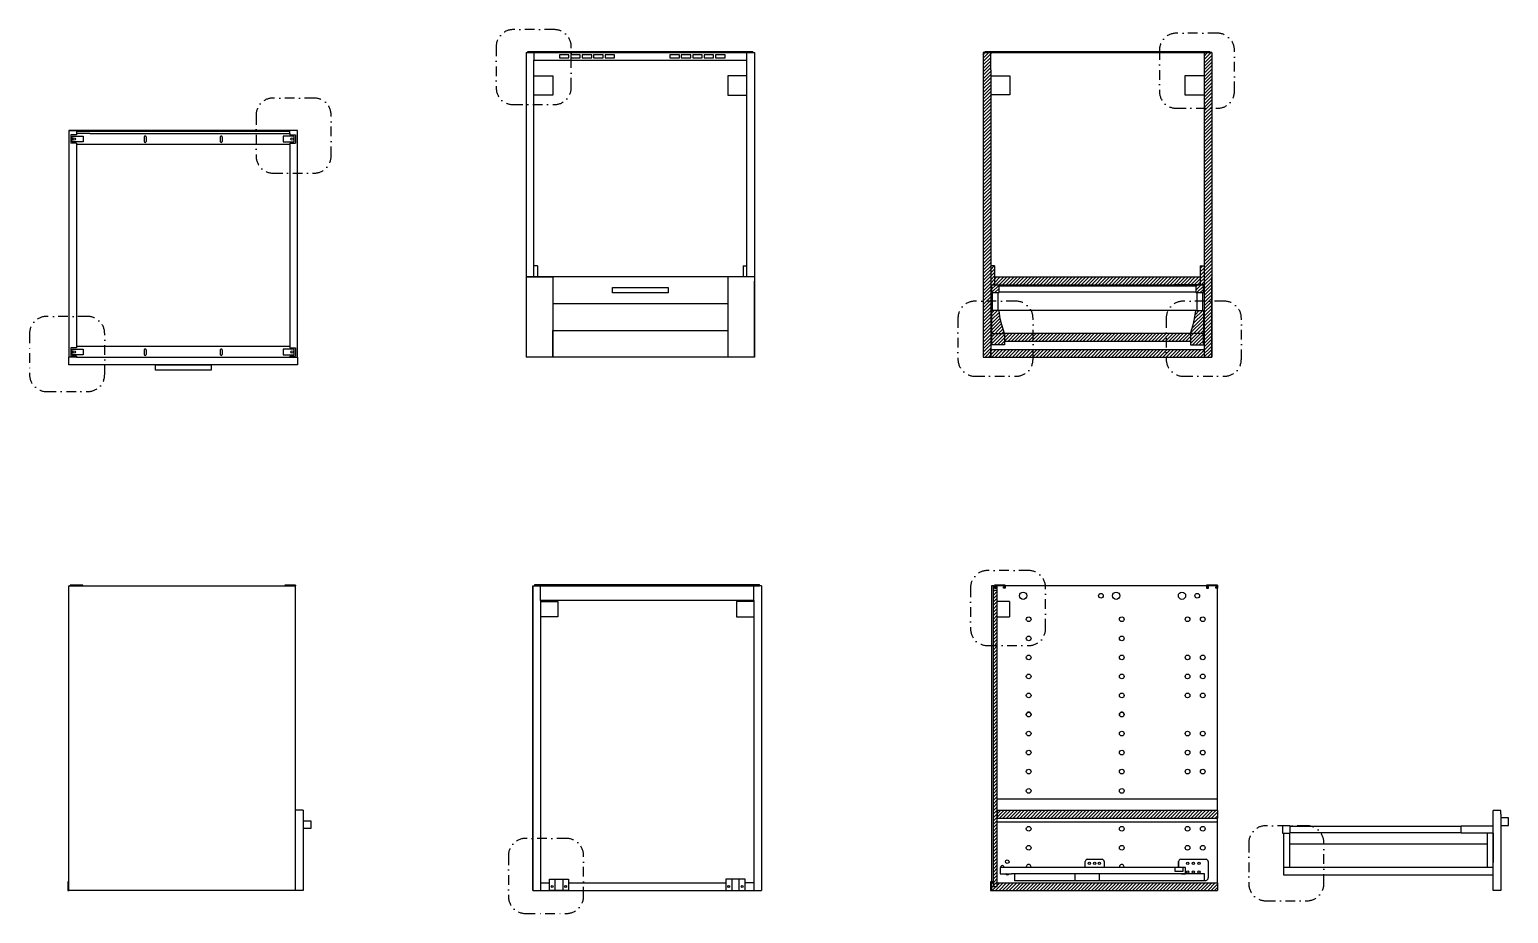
# Model space of a CAD drawing. Header units: millimetres. Extents: x 3521 to 4501, y 1595 to 1918.
# Drawn here: x 3520.7 to 3908.9, y 1595 to 1827.1 of the extents above; entities that cross this region are included whole.
import ezdxf

# ---------------------------------------------------------------- set-up
doc = ezdxf.new("R2010")
doc.units = ezdxf.units.MM
doc.linetypes.add('HIDDEN', pattern=[0.375, 0.25, -0.125])
doc.linetypes.add('TRATTOPUNTO', pattern=[25.4, 12.7, -6.35, 0, -6.35])
for name, color, linetype in [('A-FURN', 1, 'Continuous'), ('ARREDI', 1, 'Continuous'), ('TRATTEGGIO', 5, 'HIDDEN'), ('VITI E CERNIERE', 8, 'Continuous')]:
    doc.layers.add(name, color=color, linetype=linetype)

msp = doc.modelspace()

# ---------------------------------------------------------------- hatches: boundary and pattern name
at = {"layer": 'ARREDI'}
h = msp.add_hatch(dxfattribs=at)
h.set_pattern_fill('ANSI31', color=4, scale=0.2)
h.paths.add_polyline_path([(3772.98, 1816.51), (3772.99, 1821.04), (3770.99, 1821.04), (3770.99, 1755.77), (3772.99, 1755.77)])
h.paths.add_polyline_path([(3772.99, 1755.77), (3770.99, 1755.77), (3770.99, 1741.04), (3772.99, 1741.04)])
h.paths.add_polyline_path([(3784.08, 1743.04), (3772.99, 1743.04), (3772.99, 1741.04), (3784.08, 1741.04)])
h.paths.add_polyline_path([(3819.05, 1743.04), (3784.08, 1743.04), (3784.08, 1741.04), (3819.05, 1741.04)])
h.paths.add_polyline_path([(3828.99, 1743.04), (3819.05, 1743.04), (3819.05, 1741.04), (3828.99, 1741.04)])
h.paths.add_polyline_path([(3830.99, 1755.77), (3828.99, 1755.77), (3828.99, 1741.04), (3830.99, 1741.04)])
h.paths.add_polyline_path([(3830.99, 1762.04), (3830.99, 1806.41), (3828.98, 1806.41), (3828.99, 1755.77), (3830.99, 1755.77)])
h.paths.add_polyline_path([(3830.99, 1821.04), (3828.99, 1821.04), (3828.98, 1816.51), (3828.98, 1806.41), (3830.99, 1806.41)])
h.paths.add_polyline_path([(3819.05, 1747.29), (3784.08, 1747.29), (3784.08, 1745.29), (3819.05, 1745.31)])
h.paths.add_polyline_path([(3784.08, 1747.29), (3776.58, 1747.29), (3776.58, 1745.29), (3784.08, 1745.29)])
h.paths.add_polyline_path([(3825.41, 1747.29), (3819.05, 1747.29), (3819.05, 1745.31), (3825.41, 1745.31)])
h.paths.add_polyline_path([(3828.8, 1747.29), (3825.41, 1747.29), (3825.41, 1745.31), (3825.41, 1744.31), (3828.8, 1744.31)])
h.paths.add_polyline_path([(3828.8, 1753.29), (3826.8, 1753.29), (3826.51, 1751.16), (3826.11, 1749.55), (3825.41, 1747.29), (3828.8, 1747.29)])
h.paths.add_polyline_path([(3776.58, 1747.29), (3773.2, 1747.29), (3773.2, 1744.31), (3776.58, 1744.31)])
h.paths.add_polyline_path([(3775.49, 1751.16), (3775.2, 1753.29), (3773.2, 1753.29), (3773.2, 1747.29), (3776.58, 1747.29), (3775.89, 1749.55)])
h.paths.add_polyline_path([(3775.2, 1760.01), (3773.2, 1760.01), (3773.2, 1758.01), (3775.2, 1758.01)])
h.paths.add_polyline_path([(3828.8, 1760.01), (3826.8, 1760.01), (3826.8, 1758.01), (3828.8, 1758.01)])
h.paths.add_polyline_path([(3827.99, 1762.04), (3773.99, 1762.04), (3773.99, 1760.04), (3827.99, 1760.04)])
h = msp.add_hatch(dxfattribs=at)
h.set_pattern_fill('ANSI31', color=4, scale=0.2)
h.paths.add_polyline_path([(3773.99, 1765.04), (3772.99, 1765.04), (3772.99, 1760.04), (3773.99, 1760.04)])
h.paths.add_polyline_path([(3780.99, 1760.04), (3773.99, 1760.04), (3772.99, 1760.04), (3772.99, 1759.04), (3773.2, 1759.04), (3773.2, 1760.01), (3775.2, 1760.01), (3775.2, 1759.76), (3780.99, 1759.76)])
h.paths.add_polyline_path([(3828.99, 1765.04), (3827.99, 1765.04), (3827.99, 1760.04), (3828.99, 1760.04)])
h.paths.add_polyline_path([(3826.8, 1760.01), (3828.8, 1760.01), (3828.8, 1759.04), (3828.99, 1759.04), (3828.99, 1760.04), (3827.99, 1760.04), (3820.99, 1760.04), (3820.99, 1759.76), (3826.8, 1759.76)])
h = msp.add_hatch(dxfattribs=at)
h.set_pattern_fill('ANSI31', color=4, scale=0.2)
h.paths.add_polyline_path([(3832.49, 1681.18), (3829.66, 1681.18), (3829.66, 1680.37), (3830.11, 1680.37), (3830.11, 1680.74), (3829.98, 1680.74), (3829.98, 1680.5), (3829.8, 1680.5), (3829.8, 1681.04), (3832.04, 1681.04), (3832.35, 1681.04), (3832.35, 1680.5), (3832.17, 1680.5), (3832.17, 1680.74), (3832.04, 1680.74), (3832.04, 1680.37), (3832.49, 1680.37)])
at = {"layer": 'VITI E CERNIERE'}
h = msp.add_hatch(dxfattribs=at)
h.set_pattern_fill('ANSI31', color=4, scale=0.2)
h.paths.add_polyline_path([(3774.69, 1665.33), (3773.69, 1665.33), (3773.69, 1603.04), (3773.69, 1602.04), (3774.69, 1602.04), (3774.69, 1603.04)])
h.paths.add_polyline_path([(3774.69, 1679.88), (3773.69, 1679.88), (3773.69, 1679.88), (3773.69, 1665.33), (3774.69, 1665.33)])
h.paths.add_polyline_path([(3832.49, 1603.04), (3774.69, 1603.04), (3774.69, 1602.04), (3773.69, 1602.04), (3773.69, 1603.04), (3773.19, 1603.04), (3773.19, 1601.04), (3832.49, 1601.04)])
h.paths.add_polyline_path([(3832.49, 1622.04), (3774.69, 1622.04), (3774.69, 1620.04), (3832.49, 1620.04)])

# ---------------------------------------------------------------- linework, layer by layer
at = {"layer": 'A-FURN'}
for p, q in [((3650.99, 1821.04), (3650.99, 1741.04)), ((3650.99, 1821.04), (3652.99, 1821.04)), ((3708.99, 1821.04), (3710.99, 1821.04)), ((3710.99, 1821.04), (3710.99, 1741.04)), ((3710.99, 1821.04), (3710.99, 1741.04)), ((3710.99, 1821.04), (3710.99, 1741.04)), ((3710.99, 1821.04), (3710.99, 1741.04)), ((3770.99, 1821.04), (3770.99, 1741.04)), ((3772.99, 1821.04), (3770.99, 1821.04)), ((3770.99, 1821.04), (3772.99, 1821.04)), ((3772.98, 1816.51), (3772.99, 1821.04)), ((3772.98, 1820.37), (3772.99, 1821.04)), ((3772.98, 1816.51), (3772.99, 1821.04)), ((3772.99, 1821.04), (3772.99, 1820.74)), ((3828.99, 1821.04), (3828.98, 1816.51)), ((3828.99, 1821.04), (3830.99, 1821.04)), ((3828.99, 1821.04), (3830.99, 1821.04)), ((3830.99, 1821.04), (3828.99, 1821.04)), ((3830.99, 1821.04), (3830.99, 1741.04)), ((3652.99, 1762.14), (3652.99, 1819.04)), ((3708.99, 1762.14), (3708.99, 1819.04)), ((3772.98, 1816.51), (3772.99, 1741.04)), ((3828.98, 1816.51), (3828.99, 1741.04)), ((3533.48, 1800.54), (3530.99, 1800.54)), ((3530.99, 1800.54), (3530.99, 1741.04)), ((3530.99, 1800.54), (3532.99, 1800.54)), ((3530.99, 1800.54), (3531.48, 1800.54)), ((3530.99, 1800.54), (3530.99, 1741.04)), ((3530.99, 1800.54), (3532.99, 1800.54)), ((3532.99, 1800.54), (3532.98, 1800.29)), ((3584.99, 1800.54), (3536.98, 1800.54)), ((3590.99, 1800.54), (3588.49, 1800.54)), ((3590.99, 1800.54), (3588.99, 1800.54)), ((3590.99, 1800.54), (3588.99, 1800.54)), ((3588.99, 1800.29), (3588.99, 1800.54)), ((3590.99, 1741.04), (3590.99, 1800.54)), ((3532.99, 1796.97), (3532.98, 1743.86)), ((3588.99, 1796.97), (3588.99, 1743.86)), ((3710.99, 1762.14), (3650.99, 1762.14)), ((3650.99, 1762.14), (3650.99, 1755.14)), ((3650.99, 1762.14), (3657.99, 1762.14)), ((3650.99, 1762.14), (3652.99, 1762.14)), ((3657.99, 1762.14), (3657.99, 1741.04)), ((3673.67, 1757.94), (3673.67, 1759.34)), ((3673.67, 1759.34), (3688.3, 1759.34)), ((3688.3, 1759.34), (3688.3, 1757.94)), ((3710.99, 1762.14), (3703.99, 1762.14)), ((3703.99, 1762.14), (3703.99, 1741.04)), ((3710.99, 1762.14), (3708.99, 1762.14)), ((3710.99, 1741.04), (3710.99, 1761.04)), ((3827.99, 1762.04), (3773.99, 1762.04)), ((3773.99, 1760.04), (3827.99, 1760.04)), ((3830.99, 1741.04), (3830.99, 1762.04)), ((3657.99, 1755.14), (3703.99, 1755.14)), ((3688.3, 1757.94), (3673.67, 1757.94)), ((3826.8, 1753.29), (3775.2, 1753.29)), ((3657.99, 1741.04), (3657.99, 1748.04)), ((3657.99, 1748.04), (3703.99, 1748.04)), ((3825.41, 1747.29), (3776.58, 1747.29)), ((3776.58, 1745.29), (3825.41, 1745.31)), ((3530.99, 1739.04), (3530.99, 1741.04)), ((3532.98, 1741.04), (3530.99, 1741.04)), ((3588.99, 1741.04), (3590.99, 1741.04)), ((3590.99, 1741.04), (3590.99, 1739.04)), ((3710.99, 1741.04), (3650.99, 1741.04)), ((3770.99, 1741.04), (3830.99, 1741.04)), ((3772.99, 1741.04), (3772.99, 1743.04)), ((3772.99, 1743.04), (3828.99, 1743.04)), ((3590.99, 1739.04), (3530.99, 1739.04)), ((3553.67, 1737.65), (3553.67, 1739.04)), ((3553.67, 1739.04), (3568.3, 1739.04)), ((3568.3, 1737.65), (3553.67, 1737.65)), ((3568.3, 1739.04), (3568.3, 1737.65)), ((3530.99, 1601.04), (3530.99, 1681.04)), ((3530.99, 1681.04), (3590.49, 1681.04)), ((3590.49, 1601.04), (3590.49, 1681.04)), ((3652.79, 1681.04), (3652.79, 1601.04)), ((3652.79, 1601.04), (3652.79, 1681.04)), ((3652.79, 1681.04), (3653.29, 1681.04)), ((3712.79, 1681.04), (3712.29, 1681.04)), ((3712.79, 1681.04), (3712.79, 1601.04)), ((3712.79, 1681.04), (3712.79, 1661.04)), ((3773.48, 1681.04), (3773.19, 1681.04)), ((3773.69, 1681.04), (3773.19, 1681.04)), ((3773.69, 1603.04), (3773.69, 1679.88)), ((3773.69, 1679.88), (3774.69, 1679.88)), ((3774.69, 1603.04), (3774.69, 1679.88)), ((3829.66, 1681.04), (3776.81, 1681.04)), ((3832.49, 1622.04), (3832.49, 1680.37)), ((3654.79, 1677.15), (3654.79, 1601.04)), ((3710.79, 1677.15), (3710.79, 1601.04)), ((3712.79, 1661.04), (3712.79, 1641.04)), ((3712.79, 1641.04), (3712.79, 1621.04)), ((3592.49, 1622.14), (3590.49, 1622.14)), ((3592.49, 1622.14), (3592.49, 1601.04)), ((3592.49, 1619.34), (3594.49, 1619.34)), ((3594.49, 1619.34), (3594.49, 1617.34)), ((3712.79, 1621.04), (3712.79, 1601.04)), ((3832.49, 1622.04), (3774.69, 1622.04)), ((3774.69, 1622.04), (3774.69, 1620.04)), ((3774.69, 1620.04), (3832.49, 1620.04)), ((3832.49, 1622.04), (3832.49, 1620.04)), ((3832.49, 1603.04), (3832.49, 1620.04)), ((3904.89, 1601.04), (3904.89, 1622.04)), ((3906.89, 1622.04), (3904.89, 1622.04)), ((3906.89, 1621.04), (3906.89, 1622.04)), ((3906.89, 1621.04), (3906.89, 1601.04)), ((3908.89, 1620.07), (3906.89, 1620.07)), ((3908.89, 1618.07), (3908.89, 1620.07)), ((3594.49, 1617.34), (3592.49, 1617.34)), ((3851.59, 1618.04), (3849.59, 1618.04)), ((3849.59, 1618.04), (3849.59, 1616.04)), ((3849.59, 1618.04), (3849.59, 1616.04)), ((3849.59, 1616.04), (3851.39, 1616.04)), ((3849.89, 1605.04), (3849.89, 1616.04)), ((3851.39, 1616.04), (3851.59, 1616.04)), ((3851.39, 1616.04), (3851.39, 1607.04)), ((3851.59, 1616.04), (3851.59, 1618.04)), ((3896.5, 1617.79), (3851.59, 1617.79)), ((3851.59, 1616.29), (3896.5, 1616.29)), ((3896.5, 1616.04), (3896.5, 1618.04)), ((3896.5, 1618.04), (3904.89, 1618.04)), ((3904.89, 1616.04), (3896.5, 1616.04)), ((3903.39, 1607.04), (3903.39, 1616.04)), ((3904.89, 1616.04), (3904.89, 1608.34)), ((3904.89, 1601.34), (3904.89, 1615.74)), ((3906.89, 1618.07), (3908.89, 1618.07)), ((3851.39, 1613.29), (3903.39, 1613.29)), ((3904.89, 1607.04), (3849.89, 1607.04)), ((3904.89, 1605.04), (3849.89, 1605.04)), ((3592.49, 1601.04), (3530.99, 1601.04)), ((3652.79, 1601.04), (3712.79, 1601.04)), ((3654.79, 1603.04), (3657.11, 1603.04)), ((3662.11, 1603.04), (3703.47, 1603.04)), ((3710.79, 1603.04), (3708.47, 1603.04)), ((3710.79, 1603.04), (3709.79, 1603.04)), ((3773.19, 1603.04), (3773.19, 1601.04)), ((3773.19, 1603.04), (3773.69, 1603.04)), ((3773.19, 1601.04), (3832.49, 1601.04)), ((3773.69, 1603.04), (3773.69, 1602.04)), ((3773.69, 1602.04), (3774.69, 1602.04)), ((3774.69, 1603.04), (3832.49, 1603.04)), ((3774.69, 1602.04), (3774.69, 1603.04)), ((3832.49, 1603.04), (3832.49, 1601.04)), ((3904.89, 1601.04), (3904.89, 1601.34)), ((3906.89, 1601.04), (3904.89, 1601.04)), ((3906.89, 1601.04), (3904.89, 1601.04))]:
    msp.add_line(p, q, dxfattribs=at)
at = {"layer": 'ARREDI'}
for p, q in [((3775.2, 1760.01), (3775.2, 1759.76)), ((3775.2, 1759.76), (3826.8, 1759.76)), ((3773.45, 1753.29), (3773.45, 1758.01)), ((3774.95, 1753.29), (3774.95, 1758.01)), ((3775.2, 1758.26), (3826.8, 1758.26)), ((3827.05, 1758.01), (3827.05, 1753.29)), ((3828.55, 1758.01), (3828.55, 1753.29))]:
    msp.add_line(p, q, dxfattribs=at)
at = {"layer": 'TRATTEGGIO'}
for p, q in [((3773.19, 1603.04), (3773.69, 1603.04)), ((3773.19, 1601.04), (3831.19, 1601.04))]:
    msp.add_line(p, q, dxfattribs=at)
at = {"layer": 'TRATTEGGIO', "linetype": 'TRATTOPUNTO', "ltscale": 0.2}
for points in [[(3647.62, 1807.37), (3658.37, 1807.37, 0.414214), (3662.85, 1811.85), (3662.85, 1822.6, 0.414214), (3658.37, 1827.08), (3647.62, 1827.08, 0.414214), (3643.14, 1822.6), (3643.14, 1811.85, 0.414214)], [(3821.73, 1806.41), (3832.48, 1806.41, 0.414214), (3836.96, 1810.89), (3836.96, 1821.64, 0.414214), (3832.48, 1826.12), (3821.73, 1826.12, 0.414214), (3817.25, 1821.64), (3817.25, 1810.89, 0.414214)], [(3584.59, 1789.4), (3595.35, 1789.4, 0.414214), (3599.83, 1793.88), (3599.83, 1804.63, 0.414214), (3595.35, 1809.11), (3584.59, 1809.11, 0.414214), (3580.11, 1804.63), (3580.11, 1793.88, 0.414214)], [(3768.85, 1736.06), (3779.6, 1736.06, 0.414214), (3784.08, 1740.54), (3784.08, 1751.29, 0.414214), (3779.6, 1755.77), (3768.85, 1755.77, 0.414214), (3764.37, 1751.29), (3764.37, 1740.54, 0.414214)], [(3823.53, 1736.06), (3834.29, 1736.06, 0.414214), (3838.77, 1740.54), (3838.77, 1751.29, 0.414214), (3834.29, 1755.77), (3823.53, 1755.77, 0.414214), (3819.05, 1751.29), (3819.05, 1740.54, 0.414214)], [(3525.13, 1732.04), (3535.89, 1732.04, 0.414214), (3540.37, 1736.52), (3540.37, 1747.27, 0.414214), (3535.89, 1751.75), (3525.13, 1751.75, 0.414214), (3520.65, 1747.27), (3520.65, 1736.52, 0.414214)], [(3772.15, 1665.33), (3782.9, 1665.33, 0.414214), (3787.38, 1669.81), (3787.38, 1680.56, 0.414214), (3782.9, 1685.04), (3772.15, 1685.04, 0.414214), (3767.67, 1680.56), (3767.67, 1669.81, 0.414214)], [(3845.21, 1598.33), (3855.96, 1598.33, 0.414214), (3860.44, 1602.81), (3860.44, 1613.56, 0.414214), (3855.96, 1618.04), (3845.21, 1618.04, 0.414214), (3840.73, 1613.56), (3840.73, 1602.81, 0.414214)], [(3650.85, 1595), (3661.6, 1595, 0.414214), (3666.08, 1599.48), (3666.08, 1610.23, 0.414214), (3661.6, 1614.71), (3650.85, 1614.71, 0.414214), (3646.37, 1610.23), (3646.37, 1599.48, 0.414214)]]:
    msp.add_lwpolyline(points, format="xyb", close=True, dxfattribs=at)
at = {"layer": 'VITI E CERNIERE'}
for p, q in [((3651.49, 1821.04), (3651.49, 1821.34)), ((3651.49, 1821.34), (3710.49, 1821.34)), ((3652.99, 1821.04), (3652.99, 1821.34)), ((3652.99, 1821.04), (3652.99, 1819.04)), ((3652.99, 1821.04), (3708.99, 1821.04)), ((3708.99, 1821.04), (3708.99, 1821.34)), ((3708.99, 1819.04), (3708.99, 1821.04)), ((3710.49, 1821.04), (3710.49, 1821.34)), ((3771.49, 1821.34), (3830.49, 1821.34)), ((3771.49, 1821.04), (3771.49, 1821.34)), ((3772.99, 1821.04), (3772.99, 1821.34)), ((3772.99, 1821.04), (3828.99, 1821.04)), ((3828.99, 1821.04), (3828.99, 1821.34)), ((3830.49, 1821.04), (3830.49, 1821.34)), ((3652.99, 1819.04), (3708.99, 1819.04)), ((3659.74, 1820.44), (3659.74, 1819.64)), ((3662.24, 1820.44), (3659.74, 1820.44)), ((3659.74, 1819.64), (3662.24, 1819.64)), ((3662.24, 1819.64), (3662.24, 1820.44)), ((3662.74, 1820.44), (3662.74, 1819.64)), ((3665.24, 1820.44), (3662.74, 1820.44)), ((3662.74, 1819.64), (3665.24, 1819.64)), ((3665.24, 1819.64), (3665.24, 1820.44)), ((3665.74, 1820.44), (3665.74, 1819.64)), ((3668.24, 1820.44), (3665.74, 1820.44)), ((3665.74, 1819.64), (3668.24, 1819.64)), ((3668.24, 1819.64), (3668.24, 1820.44)), ((3668.74, 1820.44), (3668.74, 1819.64)), ((3671.24, 1820.44), (3668.74, 1820.44)), ((3668.74, 1819.64), (3671.24, 1819.64)), ((3671.24, 1819.64), (3671.24, 1820.44)), ((3671.74, 1820.44), (3671.74, 1819.64)), ((3674.24, 1820.44), (3671.74, 1820.44)), ((3671.74, 1819.64), (3674.24, 1819.64)), ((3674.24, 1819.64), (3674.24, 1820.44)), ((3688.74, 1820.44), (3688.74, 1819.64)), ((3691.24, 1820.44), (3688.74, 1820.44)), ((3688.74, 1819.64), (3691.24, 1819.64)), ((3691.24, 1819.64), (3691.24, 1820.44)), ((3691.74, 1820.44), (3691.74, 1819.64)), ((3694.24, 1820.44), (3691.74, 1820.44)), ((3691.74, 1819.64), (3694.24, 1819.64)), ((3694.24, 1819.64), (3694.24, 1820.44)), ((3694.74, 1820.44), (3694.74, 1819.64)), ((3697.24, 1820.44), (3694.74, 1820.44)), ((3694.74, 1819.64), (3697.24, 1819.64)), ((3697.24, 1819.64), (3697.24, 1820.44)), ((3697.74, 1820.44), (3697.74, 1819.64)), ((3700.24, 1820.44), (3697.74, 1820.44)), ((3697.74, 1819.64), (3700.24, 1819.64)), ((3700.24, 1819.64), (3700.24, 1820.44)), ((3700.74, 1820.44), (3700.74, 1819.64)), ((3703.24, 1820.44), (3700.74, 1820.44)), ((3700.74, 1819.64), (3703.24, 1819.64)), ((3703.24, 1819.64), (3703.24, 1820.44)), ((3653, 1814.9), (3658, 1814.9)), ((3658, 1814.9), (3658, 1809.9)), ((3709, 1814.9), (3704, 1814.9)), ((3704, 1814.9), (3704, 1809.9)), ((3772.98, 1814.92), (3777.18, 1814.92)), ((3772.98, 1814.92), (3777.98, 1814.92)), ((3777.98, 1814.92), (3777.98, 1809.92)), ((3828.98, 1814.92), (3823.98, 1814.92)), ((3823.98, 1814.92), (3823.98, 1809.92)), ((3828.98, 1814.92), (3824.78, 1814.92)), ((3658, 1809.9), (3653, 1809.9)), ((3704, 1809.9), (3709, 1809.9)), ((3777.98, 1809.92), (3772.98, 1809.92)), ((3823.98, 1809.92), (3828.98, 1809.92)), ((3532.98, 1799.46), (3531.48, 1799.46)), ((3531.48, 1799.46), (3531.48, 1797.3)), ((3532.98, 1800.29), (3532.98, 1799.46)), ((3588.99, 1800.29), (3532.98, 1800.29)), ((3536.48, 1799.79), (3532.98, 1799.79)), ((3533.48, 1800.29), (3533.48, 1800.64)), ((3533.48, 1800.64), (3534.48, 1800.64)), ((3534.48, 1800.64), (3535.98, 1800.64)), ((3535.98, 1800.64), (3536.98, 1800.64)), ((3536.48, 1799.79), (3588.99, 1799.79)), ((3536.98, 1800.64), (3536.98, 1800.29)), ((3550.73, 1798.92), (3550.73, 1797.68)), ((3551.24, 1798.92), (3551.24, 1797.68)), ((3570.73, 1798.92), (3570.73, 1797.68)), ((3571.24, 1798.92), (3571.24, 1797.68)), ((3584.99, 1800.64), (3584.99, 1800.29)), ((3584.99, 1800.64), (3585.99, 1800.64)), ((3585.99, 1800.64), (3587.49, 1800.64)), ((3587.49, 1800.64), (3588.49, 1800.64)), ((3588.49, 1800.64), (3588.49, 1800.29)), ((3588.99, 1799.79), (3588.99, 1800.29)), ((3588.99, 1799.79), (3588.99, 1799.46)), ((3588.99, 1799.46), (3590.49, 1799.46)), ((3590.49, 1799.46), (3590.49, 1797.3)), ((3532.98, 1797.3), (3531.48, 1797.3)), ((3532.98, 1797.3), (3532.98, 1796.97)), ((3532.98, 1796.97), (3588.99, 1796.97)), ((3588.99, 1797.3), (3590.49, 1797.3)), ((3588.99, 1797.3), (3588.99, 1796.97)), ((3828.98, 1789.37), (3828.98, 1784.31)), ((3653.99, 1765.04), (3652.99, 1765.04)), ((3653.99, 1765.04), (3653.99, 1762.14)), ((3707.99, 1765.04), (3707.99, 1762.14)), ((3707.99, 1765.04), (3708.99, 1765.04)), ((3773.99, 1765.04), (3772.99, 1765.04)), ((3773.99, 1765.04), (3773.99, 1760.04)), ((3827.99, 1765.04), (3827.99, 1760.04)), ((3827.99, 1765.04), (3828.99, 1765.04)), ((3772.99, 1760.04), (3780.99, 1760.04)), ((3773.2, 1759.04), (3772.99, 1759.04)), ((3780.99, 1760.04), (3780.99, 1759.76)), ((3820.99, 1760.04), (3820.99, 1759.76)), ((3828.99, 1760.04), (3820.99, 1760.04)), ((3828.8, 1759.04), (3828.99, 1759.04)), ((3775.2, 1753.29), (3772.99, 1753.29)), ((3773.2, 1753.29), (3773.2, 1744.31)), ((3775.49, 1751.16), (3775.2, 1753.29)), ((3775.89, 1749.55), (3775.49, 1751.16)), ((3826.11, 1749.55), (3826.51, 1751.16)), ((3826.51, 1751.16), (3826.8, 1753.29)), ((3826.8, 1753.29), (3828.99, 1753.29)), ((3828.8, 1753.29), (3828.8, 1747.29)), ((3773.2, 1747.29), (3776.58, 1747.29)), ((3773.2, 1747.17), (3773.2, 1747.17)), ((3776.58, 1747.29), (3775.89, 1749.55)), ((3776.58, 1747.29), (3776.58, 1744.31)), ((3825.41, 1747.29), (3826.11, 1749.55)), ((3825.41, 1747.29), (3825.41, 1744.31)), ((3828.8, 1747.29), (3825.41, 1747.29)), ((3828.8, 1744.31), (3828.8, 1747.29)), ((3828.8, 1747.17), (3828.8, 1747.17)), ((3532.98, 1743.53), (3531.48, 1743.53)), ((3531.48, 1743.53), (3531.48, 1741.37)), ((3532.98, 1743.86), (3532.98, 1743.53)), ((3588.99, 1743.86), (3532.98, 1743.86)), ((3588.99, 1743.86), (3588.99, 1743.53)), ((3588.99, 1743.53), (3590.49, 1743.53)), ((3590.49, 1743.53), (3590.49, 1741.37)), ((3776.58, 1744.31), (3772.99, 1744.31)), ((3825.41, 1744.31), (3828.99, 1744.31)), ((3532.98, 1741.37), (3531.48, 1741.37)), ((3532.98, 1741.37), (3532.98, 1741.04)), ((3532.98, 1741.04), (3588.99, 1741.04)), ((3550.73, 1742.99), (3550.73, 1741.75)), ((3551.24, 1742.99), (3551.24, 1741.75)), ((3570.73, 1742.99), (3570.73, 1741.75)), ((3571.24, 1742.99), (3571.24, 1741.75)), ((3588.99, 1741.37), (3590.49, 1741.37)), ((3588.99, 1741.37), (3588.99, 1741.04)), ((3531.28, 1681.04), (3531.28, 1681.24)), ((3534.61, 1681.24), (3531.28, 1681.24)), ((3531.28, 1681.24), (3531.78, 1681.24)), ((3531.78, 1681.24), (3531.78, 1681.04)), ((3534.61, 1681.04), (3534.61, 1681.24)), ((3590.49, 1681.18), (3587.66, 1681.18)), ((3587.66, 1681.18), (3587.66, 1681.04)), ((3590.49, 1681.18), (3590.49, 1681.04)), ((3653.29, 1681.34), (3712.29, 1681.34)), ((3653.29, 1681.04), (3653.29, 1681.34)), ((3654.79, 1677.15), (3654.79, 1681.34)), ((3710.79, 1677.15), (3710.79, 1681.34)), ((3712.29, 1681.04), (3712.29, 1681.34)), ((3773.98, 1681.24), (3773.98, 1680.37)), ((3773.98, 1681.24), (3773.98, 1680.37)), ((3776.81, 1681.24), (3773.98, 1681.24)), ((3773.98, 1681.18), (3773.98, 1680.37)), ((3776.81, 1681.24), (3776.81, 1680.37)), ((3832.49, 1681.18), (3829.66, 1681.18)), ((3830.11, 1681.18), (3829.66, 1681.18)), ((3829.66, 1681.18), (3829.66, 1680.37)), ((3832.04, 1681.18), (3832.49, 1681.18)), ((3832.49, 1681.18), (3832.49, 1680.37)), ((3653.29, 1681.04), (3712.29, 1681.04)), ((3773.19, 1681.04), (3773.19, 1673.34)), ((3773.69, 1681.04), (3773.98, 1681.04)), ((3773.69, 1679.88), (3773.69, 1681.04)), ((3773.98, 1680.37), (3774.43, 1680.37)), ((3773.98, 1680.37), (3774.43, 1680.37)), ((3776.36, 1681.04), (3774.12, 1681.04)), ((3774.12, 1681.04), (3774.12, 1680.5)), ((3774.12, 1680.5), (3774.3, 1680.5)), ((3774.3, 1680.5), (3774.3, 1680.74)), ((3774.43, 1680.74), (3774.3, 1680.74)), ((3774.43, 1681.04), (3774.43, 1680.37)), ((3774.43, 1680.37), (3774.43, 1680.74)), ((3774.43, 1680.37), (3774.43, 1680.74)), ((3774.69, 1679.88), (3774.69, 1681.04)), ((3776.36, 1681.04), (3776.67, 1681.04)), ((3776.36, 1680.37), (3776.36, 1680.74)), ((3776.36, 1680.74), (3776.49, 1680.74)), ((3776.81, 1680.37), (3776.36, 1680.37)), ((3776.49, 1680.5), (3776.49, 1680.74)), ((3776.67, 1680.5), (3776.49, 1680.5)), ((3776.67, 1681.04), (3776.67, 1680.5)), ((3829.66, 1680.37), (3830.11, 1680.37)), ((3832.04, 1681.04), (3829.8, 1681.04)), ((3829.8, 1681.04), (3829.8, 1680.5)), ((3829.8, 1680.5), (3829.98, 1680.5)), ((3829.98, 1680.5), (3829.98, 1680.74)), ((3830.11, 1680.74), (3829.98, 1680.74)), ((3830.11, 1680.37), (3830.11, 1680.74)), ((3832.04, 1681.04), (3832.35, 1681.04)), ((3832.04, 1680.37), (3832.04, 1680.74)), ((3832.04, 1680.74), (3832.17, 1680.74)), ((3832.49, 1680.37), (3832.04, 1680.37)), ((3832.17, 1680.5), (3832.17, 1680.74)), ((3832.35, 1680.5), (3832.17, 1680.5)), ((3832.35, 1681.04), (3832.35, 1680.5)), ((3710.79, 1677.15), (3654.79, 1677.15)), ((3654.79, 1676.88), (3659.31, 1676.88)), ((3659.31, 1676.88), (3659.31, 1672.88)), ((3710.79, 1676.88), (3706.26, 1676.88)), ((3706.26, 1676.88), (3706.26, 1672.88)), ((3773.19, 1673.34), (3773.19, 1603.34)), ((3777.94, 1676.88), (3774.69, 1676.88)), ((3777.94, 1676.88), (3777.94, 1672.88)), ((3659.31, 1672.88), (3654.79, 1672.88)), ((3706.26, 1672.88), (3710.79, 1672.88)), ((3774.69, 1672.88), (3777.94, 1672.88)), ((3832.49, 1625.04), (3774.69, 1625.04)), ((3774.69, 1619.04), (3832.49, 1619.04)), ((3797.77, 1607.04), (3797.77, 1608.6)), ((3798.34, 1609.24), (3802.2, 1609.24)), ((3802.77, 1608.6), (3802.77, 1607.04)), ((3822.3, 1607.04), (3822.3, 1608.6)), ((3822.3, 1608.6), (3822.3, 1607.04)), ((3822.87, 1609.24), (3829.51, 1609.24)), ((3830.08, 1608.6), (3830.08, 1604.31)), ((3657.11, 1601.04), (3657.11, 1604.04)), ((3657.11, 1604.04), (3662.11, 1604.04)), ((3658.61, 1601.04), (3658.61, 1604.04)), ((3660.61, 1604.04), (3660.61, 1601.04)), ((3662.11, 1604.04), (3662.11, 1601.04)), ((3708.47, 1604.04), (3703.47, 1604.04)), ((3703.47, 1604.04), (3703.47, 1601.04)), ((3704.97, 1604.04), (3704.97, 1601.04)), ((3706.97, 1601.04), (3706.97, 1604.04)), ((3708.47, 1601.04), (3708.47, 1604.04)), ((3824.08, 1607.04), (3775.45, 1607.04)), ((3775.45, 1607.04), (3775.45, 1605.44)), ((3775.45, 1605.44), (3778.41, 1605.44)), ((3829.09, 1605.44), (3778.41, 1605.44)), ((3779.22, 1605.44), (3779.22, 1603.81)), ((3779.22, 1603.81), (3779.22, 1603.53)), ((3801.46, 1603.53), (3779.22, 1603.53)), ((3795.06, 1605.44), (3795.06, 1604.16)), ((3795.06, 1604.16), (3795.06, 1603.53)), ((3801.46, 1605.44), (3801.46, 1603.53)), ((3829.09, 1603.53), (3801.46, 1603.53)), ((3821.38, 1606.04), (3821.38, 1607.04)), ((3823.38, 1606.04), (3821.38, 1606.04)), ((3823.08, 1605.44), (3824.08, 1605.44)), ((3823.38, 1607.04), (3823.38, 1606.04)), ((3824.08, 1605.44), (3824.08, 1607.04)), ((3829.09, 1603.53), (3829.09, 1605.44)), ((3829.09, 1603.67), (3829.51, 1603.67)), ((3530.89, 1603.34), (3530.69, 1603.34)), ((3530.69, 1603.34), (3530.69, 1601.04)), ((3530.69, 1601.04), (3530.99, 1601.04)), ((3530.69, 1601.04), (3530.69, 1601.04)), ((3530.99, 1603.34), (3530.89, 1603.34)), ((3530.99, 1601.04), (3530.89, 1601.04)), ((3662.11, 1601.04), (3657.11, 1601.04)), ((3703.47, 1601.04), (3708.47, 1601.04)), ((3773.09, 1603.34), (3772.89, 1603.34)), ((3772.89, 1603.34), (3772.89, 1601.04)), ((3772.89, 1601.04), (3773.19, 1601.04)), ((3772.89, 1601.04), (3772.89, 1601.04)), ((3773.69, 1603.34), (3772.99, 1603.34)), ((3772.99, 1601.04), (3773.19, 1601.04)), ((3773.19, 1603.34), (3773.09, 1603.34)), ((3773.19, 1601.04), (3773.09, 1601.04)), ((3773.19, 1603.34), (3773.19, 1603.04))]:
    msp.add_line(p, q, dxfattribs=at)
for points in [[(3531.83, 1799.1), (3534.75, 1799.1), (3534.75, 1797.61), (3531.83, 1797.61)], [(3590.14, 1799.1), (3587.22, 1799.1), (3587.22, 1797.61), (3590.14, 1797.61)], [(3773.2, 1758.01), (3775.2, 1758.01), (3775.2, 1760.01), (3773.2, 1760.01)], [(3826.8, 1758.01), (3828.8, 1758.01), (3828.8, 1760.01), (3826.8, 1760.01)], [(3531.83, 1743.17), (3534.75, 1743.17), (3534.75, 1741.68), (3531.83, 1741.68)], [(3590.14, 1743.17), (3587.22, 1743.17), (3587.22, 1741.68), (3590.14, 1741.68)]]:
    msp.add_lwpolyline(points, close=True, dxfattribs=at)
for centre, radius in [((3532.37, 1798.35), 0.323), ((3589.6, 1798.35), 0.323), ((3532.37, 1742.43), 0.323), ((3589.6, 1742.43), 0.323), ((3781.48, 1678.43), 0.955), ((3781.48, 1678.43), 0.955), ((3801.92, 1678.43), 0.614), ((3801.92, 1678.43), 0.614), ((3805.92, 1678.43), 0.955), ((3805.92, 1678.43), 0.955), ((3823.19, 1678.43), 0.955), ((3823.19, 1678.43), 0.955), ((3827.19, 1678.43), 0.614), ((3827.19, 1678.43), 0.614), ((3782.94, 1672.23), 0.614), ((3807.38, 1672.23), 0.614), ((3824.65, 1672.23), 0.614), ((3828.65, 1672.23), 0.614), ((3782.94, 1667.22), 0.614), ((3807.38, 1667.22), 0.614), ((3782.94, 1662.23), 0.614), ((3807.38, 1662.23), 0.614), ((3824.65, 1662.23), 0.614), ((3824.65, 1662.23), 0.614), ((3828.65, 1662.23), 0.614), ((3828.65, 1662.23), 0.614), ((3782.94, 1657.23), 0.614), ((3807.38, 1657.23), 0.614), ((3824.65, 1657.23), 0.614), ((3824.65, 1657.23), 0.614), ((3828.65, 1657.23), 0.614), ((3828.65, 1657.23), 0.614), ((3782.94, 1652.23), 0.614), ((3807.38, 1652.23), 0.614), ((3824.65, 1652.23), 0.614), ((3824.65, 1652.23), 0.614), ((3828.65, 1652.23), 0.614), ((3828.65, 1652.23), 0.614), ((3782.94, 1647.23), 0.614), ((3807.38, 1647.23), 0.614), ((3782.94, 1642.23), 0.614), ((3807.38, 1642.23), 0.614), ((3824.65, 1642.23), 0.614), ((3824.65, 1642.23), 0.614), ((3828.65, 1642.23), 0.614), ((3828.65, 1642.23), 0.614), ((3782.94, 1637.23), 0.614), ((3807.38, 1637.23), 0.614), ((3824.65, 1637.23), 0.614), ((3824.65, 1637.23), 0.614), ((3828.65, 1637.23), 0.614), ((3828.65, 1637.23), 0.614), ((3782.94, 1632.23), 0.614), ((3782.94, 1632.23), 0.614), ((3807.38, 1632.23), 0.614), ((3807.38, 1632.23), 0.614), ((3824.65, 1632.23), 0.614), ((3824.65, 1632.23), 0.614), ((3828.65, 1632.23), 0.614), ((3828.65, 1632.23), 0.614), ((3782.94, 1627.18), 0.614), ((3807.38, 1627.18), 0.614), ((3782.94, 1617.23), 0.614), ((3807.38, 1617.23), 0.614), ((3824.65, 1617.23), 0.614), ((3824.65, 1617.23), 0.614), ((3828.65, 1617.23), 0.614), ((3828.65, 1617.23), 0.614), ((3782.94, 1612.23), 0.614), ((3807.38, 1612.23), 0.614), ((3824.65, 1612.23), 0.614), ((3824.65, 1612.23), 0.614), ((3828.65, 1612.23), 0.614), ((3828.65, 1612.23), 0.614), ((3777.32, 1608.59), 0.469), ((3798.89, 1608.15), 0.308), ((3800.28, 1608.15), 0.308), ((3801.52, 1608.15), 0.308), ((3824.69, 1608.17), 0.308), ((3826.19, 1608.17), 0.308), ((3827.69, 1608.17), 0.308), ((3824.69, 1605.87), 0.308), ((3826.19, 1605.87), 0.308), ((3827.69, 1605.87), 0.308), ((3657.88, 1602.04), 0.253), ((3661.39, 1602.04), 0.253), ((3704.18, 1602.04), 0.253), ((3707.7, 1602.04), 0.253)]:
    msp.add_circle(centre, radius, dxfattribs=at)
for centre, radius, start, end in [((3550.99, 1798.87), 0.263, 11.2554, 168.7446), ((3550.99, 1797.73), 0.263, 191.2554, 348.7446), ((3570.99, 1798.87), 0.263, 11.2554, 168.7446), ((3570.99, 1797.73), 0.263, 191.2554, 348.7446), ((3550.99, 1742.94), 0.263, 11.2554, 168.7446), ((3570.99, 1742.94), 0.263, 11.2554, 168.7446), ((3550.99, 1741.8), 0.263, 191.2554, 348.7446), ((3570.99, 1741.8), 0.263, 191.2554, 348.7446), ((3782.94, 1647.23), 0.614, 342.6442, 197.3558), ((3807.38, 1647.23), 0.614, 342.6442, 197.3558), ((3776.01, 1607.08), 0.469, 355.6183, 184.3817), ((3782.94, 1607.23), 0.614, 342.6442, 197.3558), ((3798.46, 1608.56), 0.69, 99.8541, 177.0588), ((3802.08, 1608.56), 0.69, 2.9412, 80.1459), ((3807.38, 1607.23), 0.614, 342.6442, 197.3558), ((3822.99, 1608.56), 0.69, 99.8541, 177.0588), ((3829.39, 1608.56), 0.69, 2.9412, 80.1459), ((3777.32, 1605.57), 0.469, 195.4149, 344.5851), ((3829.39, 1604.35), 0.69, 279.8541, 357.0588)]:
    msp.add_arc(centre, radius, start, end, dxfattribs=at)

doc.saveas('drawing.dxf')
